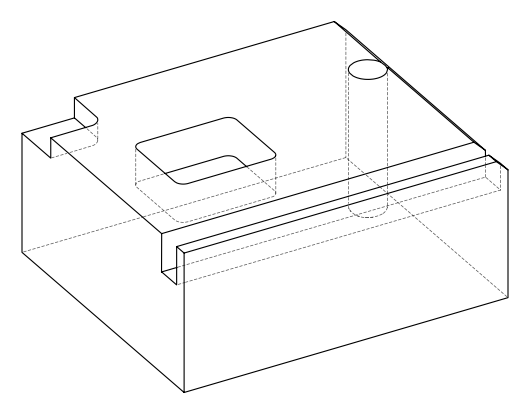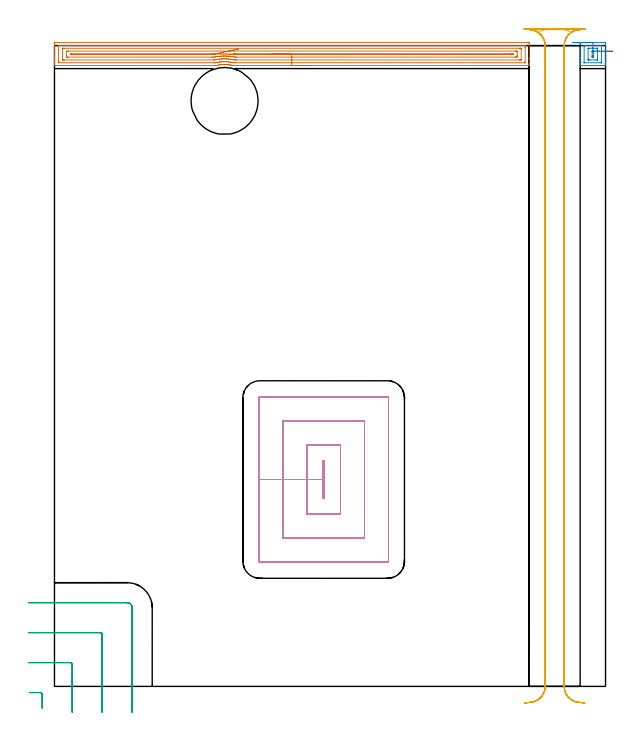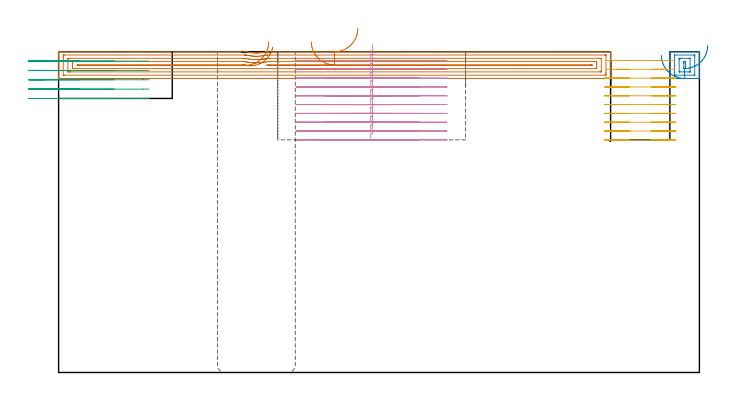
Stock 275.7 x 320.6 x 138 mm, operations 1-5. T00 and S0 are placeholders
(PLAN: 6 operations, 3 tool changes, 52 min)
(1 AREA_MILL | FG_CHAMFER_SURFACE | UGT0205_001 | 9.72 min | 16133 mm3)
(2 AREA_MILL_1 | FG_CHAMFER_SURFACE_1 | UGT0205_001 | 0.69 min | 1264 mm3)
(3 MILL_CORNER_NOTCH_RECTANGULAR | CORNER_NOTCH_RECTANGULAR | UGT0201_094 | Follow Part, ap 5, ae 75% | 2.84 min | 50331 mm3)
(4 MILL_RECTANGULAR_POCKET | POCKET_RECTANGULAR_STRAIGHT | NXT0201_012 | Follow Part, ap 4, ae 75% | 14.46 min | 300249 mm3)
(5 MILL_RECTANGULAR_SLOT | SLOT_RECTANGULAR | NXT0201_012 | Follow Part, ap 4, ae 75% | 15.28 min | 309066 mm3)
(6 MILL_THROUGH_HOLE_FROM_SOLID_MATERIAL | STEP1HOLE | NXT0201_007 | Circular | 9.01 min | 121203 mm3)
(TOOL UGT0205_001 | Chamfer Mill 20 x 3 x 45 deg. | D20 FL50 Z2)
(TOOL UGT0201_094 | End mill 20 mm | D20 FL38 Z4)
(TOOL NXT0201_012 | ENDMILL 16mm [2P460-1600-NA 1630] | D16 FL38 Z6)
(TOOL NXT0201_007 | ENDMILL 25mm [R216.25-25050GCK54P 1620] | D25 R3 FL54 Z5)
(OP 1 AREA_MILL)
G17 G21 G94 G90
T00 M6
G54
G17 G0 G90 X128.707 Y310.608 S1061 M3
G43 Z148. H0
Z147.992
G94 G1 X128.669 Z147.121 F250.
X128.555 Z146.256
X128.366 Z145.404
X128.104 Z144.572
X127.77 Z143.766
X127.367 Z142.992
X126.899 Z142.256
X126.368 Z141.564
X125.778 Z140.921
X125.135 Z140.332
X124.443 Z139.801
X123.707 Z139.332
X122.934 Z138.929
X122.128 Z138.595
X121.296 Z138.333
X120.444 Z138.144
X119.579 Z138.03
X118.707 Z137.992
X89.721 Y310.61 Z137.99
X89.349 Y310.616 Z137.981
X89.257 Y310.627 Z137.97
X89.245 Y310.629 Z137.969
X88.351 Y310.82 Z137.776
X88.011 Y310.876 Z137.718
X87.997 Y310.88 Z137.717
X87.456 Y310.972 Z137.625
X87.094 Y311.013 Z137.581
X87.014 Y311.023 Z137.572
X86.562 Y311.077 Z137.522
X86.202 Y311.096 Z137.494
X85.668 Y311.129 Z137.467
X85.431 Y311.13 Z137.462
X85.31 Z137.456
X84.774 Y311.137 Z137.458
X84.706 Y311.133 Z137.461
X84.418 Y311.117 Z137.471
X83.88 Y311.094 Z137.502
X82.986 Y311.006 Z137.593
X82.635 Y310.95 Z137.646
X82.092 Y310.866 Z137.731
X81.198 Y310.681 Z137.914
X80.878 Y310.611 Z137.988
X80.867 Y310.609 Z137.991
X80.851 Y310.608 Z137.992
X80.811 Y310.607 Z137.993
X79.965 Y310.603 Z137.997
X0.15 Y310.6 Z138.
X0.01 Y310.606 Z137.993
X0. Y310.907 Z137.692
Y311.349 Z137.25
Y311.94 Z136.655
Y314. Z134.597
Y314.586 Z134.009
Y315.175 Z133.42
Y321.349 Z127.248
X0.003 Y321.642 Z126.955
X0.009 Y322.092 Z126.506
X0.137 Y322.096 Z126.502
X0.595 Y322.1 Z126.5
X236.905
X237.337 Y322.096 Z126.502
X237.49 Y322.092 Z126.506
X237.5 Y321.935 Z126.662
Y314.586 Z134.009
Y314. Z134.597
Y313.704 Z134.893
Y311.94 Z136.655
Y311.349 Z137.25
Y311.058 Z137.541
Y310.907 Z137.693
X237.49 Y310.606 Z137.993
X237.35 Y310.6 Z138.
X118.707 Y310.608 Z137.992
X118.708 Y312.023 Z136.577
X90.575 Y312.025 Z136.575
X89.769 Y312.03 Z136.57
X89.676 Y312.032 Z136.568
X88.877 Y312.18 Z136.42
X88.58 Y312.234 Z136.366
X87.985 Y312.331 Z136.269
X87.529 Y312.392 Z136.208
X87.094 Y312.442 Z136.158
X86.536 Y312.492 Z136.108
X86.202 Y312.512 Z136.088
X85.596 Y312.539 Z136.061
X85.31 Y312.544 Z136.056
X84.698 Y312.546 Z136.054
X84.525 Y312.543 Z136.057
X84.418 Y312.538 Z136.062
X83.847 Y312.505 Z136.095
X83.527 Y312.482 Z136.118
X83.028 Y312.433 Z136.167
X82.635 Y312.392 Z136.208
X82.238 Y312.332 Z136.268
X81.743 Y312.254 Z136.346
X81.474 Y312.206 Z136.394
X80.851 Y312.085 Z136.515
X80.728 Y312.062 Z136.538
X80.563 Y312.032 Z136.568
X80.366 Y312.024 Z136.576
X79.96 Y312.018 Z136.582
X79.882 Y312.017 Z136.583
X2.379 Y312.015 Z136.585
X2.303 Y312.016 Z136.584
X2.015 Y312.021 Z136.579
X2.01 Y312.114 Z136.486
X2.003 Y312.313 Z136.287
X2.001 Y312.822 Z135.778
X2. Y313.197 Z135.403
X2.001 Y320.251 Z128.349
X2.008 Y320.627 Z127.973
X2.01 Y320.673 Z127.927
X2.025 Y320.679 Z127.921
X2.073 Y320.682 Z127.918
X2.175 Y320.684 Z127.916
X2.379 Y320.686 Z127.914
X2.454
X235.121 Y320.685 Z127.915
X235.197
X235.485 Y320.679 Z127.921
X235.49 Y320.586 Z128.014
X235.498 Y320.387 Z128.213
X235.5 Y319.878 Z128.722
Y319.503 Z129.097
X235.499 Y312.449 Z136.151
X235.492 Y312.073 Z136.527
X235.49 Y312.027 Z136.573
X235.475 Y312.021 Z136.579
X235.427 Y312.018 Z136.582
X235.325 Y312.016 Z136.584
X235.121 Y312.015 Z136.585
X235.046 Y312.014 Z136.586
X118.708 Y312.023 Z136.577
Y313.437 Z135.163
X90.928 Y313.439 Z135.161
X90.66 Y313.441 Z135.159
X90.03 Y313.446 Z135.154
X89.769 Y313.485 Z135.115
X88.955 Y313.627 Z134.973
X88.877 Y313.641 Z134.959
X88.5 Y313.704 Z134.896
X87.985 Y313.775 Z134.825
X87.903 Y313.785 Z134.815
X87.094 Y313.869 Z134.731
X86.91 Y313.886 Z134.714
X86.202 Y313.93 Z134.67
X85.962 Y313.941 Z134.659
X85.31 Y313.958 Z134.642
X85.052 Y313.959 Z134.641
X84.418 Y313.95 Z134.65
X84.179 Y313.941 Z134.659
X83.527 Y313.904 Z134.696
X83.338 Y313.891 Z134.709
X82.635 Y313.824 Z134.776
X82.526 Y313.812 Z134.788
X81.743 Y313.709 Z134.891
X81.71 Y313.704 Z134.896
X80.978 Y313.579 Z135.021
X80.851 Y313.556 Z135.044
X80.229 Y313.437 Z135.163
X79.96 Y313.435 Z135.165
X79.343 Y313.432 Z135.168
X5.054 Y313.429 Z135.171
X4.44 Y313.43 Z135.17
X4.162 Y313.433 Z135.167
X4.071 Y313.436 Z135.164
X4.01 Y313.443 Z135.157
X4.006 Y313.544 Z135.056
X4.002 Y313.704 Z134.896
X4. Y313.864 Z134.736
X4.001 Y319.156 Z129.444
X4.004 Y319.21 Z129.39
X4.01 Y319.251 Z129.349
X4.014 Y319.265 Z129.335
X4.024 Y319.267 Z129.333
X4.162 Y319.269 Z129.331
X4.775 Y319.271 Z129.329
X5.054 Y319.272 Z129.328
X232.446 Y319.271 Z129.329
X233.06 Y319.27 Z129.33
X233.338 Y319.267 Z129.333
X233.429 Y319.265 Z129.335
X233.49 Y319.257 Z129.343
X233.494 Y319.156 Z129.444
X233.498 Y318.996 Z129.604
X233.5 Y318.836 Z129.764
X233.499 Y313.544 Z135.056
X233.496 Y313.49 Z135.11
X233.49 Y313.449 Z135.151
X233.486 Y313.435 Z135.165
X233.476 Y313.434 Z135.166
X233.338 Y313.431 Z135.169
X232.724 Y313.429 Z135.171
X232.446
X118.708 Y313.437 Z135.163
Y314.851 Z133.749
X91.282 Y314.853 Z133.747
X90.66 Y314.855 Z133.745
X90.387 Y314.857 Z133.743
X90.236 Y314.861 Z133.739
X89.337 Y315.013 Z133.587
X88.877 Y315.086 Z133.514
X88.287 Y315.169 Z133.431
X87.985 Y315.205 Z133.395
X87.285 Y315.278 Z133.322
X87.094 Y315.294 Z133.306
X86.327 Y315.345 Z133.255
X86.202 Y315.35 Z133.25
X85.404 Y315.376 Z133.224
X85.31
X84.517 Y315.371 Z133.229
X84.418 Y315.368 Z133.232
X83.663 Y315.333 Z133.267
X83.527 Y315.325 Z133.275
X82.835 Y315.27 Z133.33
X82.635 Y315.25 Z133.35
X82.032 Y315.182 Z133.418
X81.743 Y315.145 Z133.455
X81.251 Y315.073 Z133.527
X80.851 Y315.01 Z133.59
X80.486 Y314.948 Z133.652
X79.96 Y314.854 Z133.746
X79.692 Y314.851 Z133.749
X79.068 Y314.846 Z133.754
X78.806
X6.838 Y314.844 Z133.756
X6.576 Y314.845 Z133.755
X6.109 Y314.85 Z133.75
X6.01 Y314.863 Z133.737
X6. Y315.468 Z133.132
X6.001 Y317.232 Z131.368
X6.006 Y317.646 Z130.954
X6.01 Y317.846 Z130.754
X6.212 Y317.85 Z130.75
X6.838 Y317.856 Z130.744
X7.097 Y317.857 Z130.743
X230.662
X230.924 Y317.855 Z130.745
X231.391 Y317.85 Z130.75
X231.49 Y317.837 Z130.763
X231.5 Y317.232 Z131.368
Y315.522 Z133.078
X231.499 Y315.468 Z133.132
X231.494 Y315.054 Z133.546
X231.49 Y314.854 Z133.746
X231.288 Y314.85 Z133.75
X230.662 Y314.845 Z133.755
X230.402 Y314.843 Z133.757
X118.708 Y314.851 Z133.749
Y316.265 Z132.335
X90.743 Y316.268 Z132.332
X90.66 Y316.27 Z132.33
X90.577 Y316.274 Z132.326
X90.441 Y316.284 Z132.316
X90.04 Y316.35 Z132.25
X89.71 Y316.408 Z132.192
X89.637 Y316.422 Z132.178
X89.577 Y316.436 Z132.164
X89.594 Y316.439 Z132.161
X89.653 Y316.443 Z132.157
X89.675
X228.879
X228.973 Y316.442 Z132.158
X229.162 Y316.439 Z132.161
X229.49 Y316.431 Z132.169
X229.491 Y316.35 Z132.25
X229.49 Y316.276 Z132.324
X229.474 Y316.264 Z132.336
X229.378 Y316.261 Z132.339
X229.253 Y316.259 Z132.341
X229.066 Y316.258 Z132.342
X228.973 Y316.257 Z132.343
X118.708 Y316.265 Z132.335
X117.836 Z132.373
X116.971 Z132.487
X116.12 Z132.675
X115.288 Z132.938
X114.482 Z133.271
X113.708 Y316.266 Z133.674
X112.972 Z134.143
X112.28 Z134.674
X111.637 Z135.263
X111.047 Z135.906
X110.516 Z136.599
X110.047 Z137.334
X109.644 Z138.108
X109.31 Z138.914
X109.048 Z139.746
X108.859 Z140.598
X108.745 Z141.463
X108.707 Z142.334
G0 X92.118 Y318.906 Z139.91
G1 X91.907 Y318.861 Z139.064
X91.626 Y318.801 Z138.241
X91.275 Y318.726 Z137.446
X90.857 Y318.637 Z136.685
X90.377 Y318.534 Z135.964
X89.836 Y318.419 Z135.289
X89.24 Y318.292 Z134.664
X88.594 Y318.154 Z134.095
X87.901 Y318.006 Z133.586
X87.167 Y317.849 Z133.141
X86.399 Y317.685 Z132.762
X85.601 Y317.515 Z132.454
X84.779 Y317.34 Z132.217
X83.941 Y317.161 Z132.055
X83.092 Y316.98 Z131.969
X82.239 Y316.797 Z131.958
X81.388 Y316.616 Z132.023
X80.546 Y316.436 Z132.164
X80.143 Y316.35 Z132.25
X79.987 Y316.323 Z132.277
X79.754 Y316.282 Z132.318
X79.658 Y316.267 Z132.333
X79.559 Y316.264 Z132.336
X79.159 Y316.26 Z132.34
X79.068
X8.527 Y316.258 Z132.342
X8.339 Y316.261 Z132.339
X8.01 Y316.269 Z132.331
X8.008 Y316.35 Z132.25
X8.01 Y316.424 Z132.176
X8.023 Y316.436 Z132.164
X8.119 Y316.44 Z132.16
X8.244 Y316.442 Z132.158
X8.433 Y316.443 Z132.157
X8.527
X80.054
X80.242 Y316.441 Z132.159
X80.546 Y316.436 Z132.164
X81.417 Y316.423 Z132.215
X82.28 Y316.41 Z132.342
X83.129 Y316.397 Z132.544
X83.957 Y316.384 Z132.819
X84.757 Y316.372 Z133.165
X85.525 Y316.361 Z133.579
X86.253 Y316.35 Z134.059
X86.937 Y316.339 Z134.601
X87.571 Y316.329 Z135.2
X88.151 Y316.321 Z135.852
X88.671 Y316.313 Z136.552
X89.129 Y316.306 Z137.295
X89.52 Y316.3 Z138.075
X89.841 Y316.295 Z138.886
X90.091 Y316.291 Z139.721
X90.267 Y316.289 Z140.576
X90.367 Y316.287 Z141.442
X90.392 Z142.315
G0 Z148.
M5
M2
(OP 2 AREA_MILL_1)
G17 G21 G94 G90
T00 M6
G54
G17 G0 G90 X259.35 Y322.1 S1061 M3
G43 Z148. H0
Z136.5
G94 G1 X259.388 Z135.628 F250.
X259.502 Z134.763
X259.691 Z133.912
X259.953 Z133.08
X260.287 Z132.274
X260.69 Z131.5
X261.158 Z130.764
X261.69 Z130.072
X262.279 Z129.429
X262.922 Z128.839
X263.614 Z128.308
X264.35 Z127.84
X265.124 Z127.437
X265.93 Z127.103
X266.762 Z126.841
X267.613 Z126.652
X268.478 Z126.538
X269.35 Z126.5
X275.133
X275.565 Y322.095 Z126.502
X275.69 Y322.091 Z126.505
X275.7 Y321.962 Z126.635
Y314.586 Z134.008
Y313.946 Z134.651
Y313.704 Z134.893
Y313.064 Z135.533
Y312.822 Z135.774
Y312.338 Z136.261
X275.699 Y310.85 Z137.749
X275.69 Y310.606 Z137.992
X275.578 Y310.6 Z138.
X263.122
X263.01 Y310.606 Z137.992
X263. Y310.851 Z137.747
Y312.338 Z136.261
Y312.822 Z135.774
Y313.064 Z135.533
Y313.704 Z134.893
Y313.946 Z134.651
Y314.586 Z134.008
Y321.08 Z127.517
X263.004 Y321.642 Z126.955
X263.009 Y322.091 Z126.505
X263.11 Y322.095 Z126.503
X263.567 Y322.1 Z126.5
X269.35
Y320.686 Z127.914
X273.428
X273.572 Y320.685 Z127.915
X273.644 Y320.684 Z127.916
X273.678 Y320.682 Z127.918
X273.689 Y320.679 Z127.921
X273.691 Y320.671 Z127.929
X273.696 Y320.593 Z128.007
X273.699 Y320.417 Z128.183
X273.7 Y312.479 Z136.121
X273.696 Y312.136 Z136.464
X273.691 Y312.038 Z136.562
X273.688 Y312.02 Z136.58
X273.683 Y312.018 Z136.582
X273.659 Y312.016 Z136.584
X273.557 Y312.015 Z136.585
X273.354 Y312.014 Z136.586
X265.128 Y312.015 Z136.585
X265.056 Y312.016 Z136.584
X265.022 Y312.018 Z136.582
X265.011 Y312.021 Z136.579
X265.009 Y312.029 Z136.571
X265.004 Y312.107 Z136.493
X265. Y312.283 Z136.317
Y320.221 Z128.379
X265.004 Y320.564 Z128.036
X265.009 Y320.662 Z127.938
X265.012 Y320.68 Z127.92
X265.017 Y320.682 Z127.918
X265.041 Y320.684 Z127.916
X265.143 Y320.685 Z127.915
X265.346 Y320.686 Z127.914
X269.35
Y319.272 Z129.328
X271.296
X271.574 Y319.271 Z129.329
X271.644 Y319.27 Z129.33
X271.677 Y319.268 Z129.332
X271.687 Y319.266 Z129.334
X271.691 Y319.244 Z129.356
X271.699 Y319.119 Z129.481
Y313.581 Z135.019
X271.691 Y313.456 Z135.144
X271.687 Y313.434 Z135.166
X271.677 Y313.432 Z135.168
X271.644 Y313.43 Z135.17
X271.574 Y313.429 Z135.171
X270.963 Y313.428 Z135.172
X268.015
X267.403 Y313.429 Z135.171
X267.126 Y313.431 Z135.169
X267.034 Y313.434 Z135.166
X267.01 Y313.436 Z135.164
X267.005 Y313.497 Z135.103
X267.002 Y313.58 Z135.02
X267. Y313.704 Z134.896
Y313.829 Z134.771
X267.001 Y319.119 Z129.481
X267.009 Y319.244 Z129.356
X267.013 Y319.266 Z129.334
X267.023 Y319.268 Z129.332
X267.056 Y319.27 Z129.33
X267.126 Y319.271 Z129.329
X267.737 Y319.272 Z129.328
X269.35
X269.341 Y317.856 Z130.744
X269.616 Y317.854 Z130.746
X269.665 Y317.852 Z130.748
X269.69 Y317.849 Z130.751
X269.692 Y317.814 Z130.786
X269.696 Y317.652 Z130.948
X269.7 Y317.326 Z131.274
Y317.232 Z131.368
Y315.468 Z133.132
X269.699 Y315.121 Z133.479
X269.697 Y314.948 Z133.652
X269.692 Y314.862 Z133.738
X269.689 Y314.848 Z133.752
X269.685 Y314.846 Z133.754
X269.665 Y314.844 Z133.756
X269.535 Y314.843 Z133.757
X269.084 Y314.846 Z133.754
X269.035 Y314.848 Z133.752
X269.01 Y314.851 Z133.749
X269.008 Y314.886 Z133.714
X269.004 Y315.048 Z133.552
X269. Y315.374 Z133.226
Y315.468 Z133.132
Y317.297 Z131.303
X269.005 Y317.658 Z130.942
X269.01 Y317.838 Z130.762
X269.015 Y317.851 Z130.749
X269.04 Y317.853 Z130.747
X269.092 Y317.856 Z130.744
X269.164 Y317.857 Z130.743
X269.341 Y317.856 Z130.744
X270.212 Y317.85 Z130.788
X271.076 Y317.845 Z130.907
X271.927 Y317.839 Z131.101
X272.757 Y317.834 Z131.369
X273.561 Y317.829 Z131.708
X274.332 Y317.824 Z132.116
X275.065 Y317.819 Z132.589
X275.754 Y317.815 Z133.125
X276.393 Y317.811 Z133.718
X276.978 Y317.807 Z134.365
X277.505 Y317.804 Z135.061
X277.969 Y317.801 Z135.799
X278.367 Y317.798 Z136.576
X278.696 Y317.796 Z137.384
X278.953 Y317.795 Z138.217
X279.136 Y317.793 Z139.07
X279.244 Z139.936
X279.277 Z140.808
G0 Z148.
M5
M2
(OP 3 MILL_CORNER_NOTCH_RECTANGULAR)
G17 G21 G94 G90
T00 M6
G54
G17 G0 G90 X-6.1 Y-10.924 S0 M3
G43 Z148. H0
Z133.98
G94 G1 Y-7.924 F250.
Y-4.095 F500.
G3 X-7.095 Y-3.1 R1.
G1 X-9.507
X-12.507 F250.
G0 Z148.
X8.9 Y-13.
Z133.98
G1 Y-10.
Y10.904 F500.
G3 X7.904 Y11.9 R1.
G1 X-10.
X-13. F250.
G0 Z148.
X23.9 Y-13.
Z133.98
G1 Y-10.
Y25.904 F500.
G3 X22.904 Y26.9 R1.
G1 X-10.
X-13. F250.
G0 Z148.
X38.9 Y-13.
Z133.98
G1 Y-10.
Y39.3 F500.
G3 X36.3 Y41.9 R2.6
G1 X-10.
X-13. F250.
G0 Z148.
X-6.1 Y-10.924
Z129.96
G1 Y-7.924
Y-4.095 F500.
G3 X-7.095 Y-3.1 R1.
G1 X-9.507
X-12.507 F250.
G0 Z148.
X8.9 Y-13.
Z129.96
G1 Y-10.
Y10.904 F500.
G3 X7.904 Y11.9 R1.
G1 X-10.
X-13. F250.
G0 Z148.
X23.9 Y-13.
Z129.96
G1 Y-10.
Y25.904 F500.
G3 X22.904 Y26.9 R1.
G1 X-10.
X-13. F250.
G0 Z148.
X38.9 Y-13.
Z129.96
G1 Y-10.
Y39.3 F500.
G3 X36.3 Y41.9 R2.6
G1 X-10.
X-13. F250.
G0 Z148.
X-6.1 Y-10.924
Z125.94
G1 Y-7.924
Y-4.095 F500.
G3 X-7.095 Y-3.1 R1.
G1 X-9.507
X-12.507 F250.
G0 Z148.
X8.9 Y-13.
Z125.94
G1 Y-10.
Y10.904 F500.
G3 X7.904 Y11.9 R1.
G1 X-10.
X-13. F250.
G0 Z148.
X23.9 Y-13.
Z125.94
G1 Y-10.
Y25.904 F500.
G3 X22.904 Y26.9 R1.
G1 X-10.
X-13. F250.
G0 Z148.
X38.9 Y-13.
Z125.94
G1 Y-10.
Y39.3 F500.
G3 X36.3 Y41.9 R2.6
G1 X-10.
X-13. F250.
G0 Z148.
X-6.1 Y-10.924
Z121.92
G1 Y-7.924
Y-4.095 F500.
G3 X-7.095 Y-3.1 R1.
G1 X-9.507
X-12.507 F250.
G0 Z148.
X8.9 Y-13.
Z121.92
G1 Y-10.
Y10.904 F500.
G3 X7.904 Y11.9 R1.
G1 X-10.
X-13. F250.
G0 Z148.
X23.9 Y-13.
Z121.92
G1 Y-10.
Y25.904 F500.
G3 X22.904 Y26.9 R1.
G1 X-10.
X-13. F250.
G0 Z148.
X38.9 Y-13.
Z121.92
G1 Y-10.
Y39.3 F500.
G3 X36.3 Y41.9 R2.6
G1 X-10.
X-13. F250.
G0 Z148.
X-6.1 Y-10.924
Z117.9
G1 Y-7.924
Y-4.095 F500.
G3 X-7.095 Y-3.1 R1.
G1 X-9.507
X-12.507 F250.
G0 Z148.
X8.9 Y-13.
Z117.9
G1 Y-10.
Y10.904 F500.
G3 X7.904 Y11.9 R1.
G1 X-10.
X-13. F250.
G0 Z148.
X23.9 Y-13.
Z117.9
G1 Y-10.
Y25.904 F500.
G3 X22.904 Y26.9 R1.
G1 X-10.
X-13. F250.
G0 Z148.
X38.9 Y-13.
Z117.9
G1 Y-10.
Y39.3 F500.
G3 X36.3 Y41.9 R2.6
G1 X-10.
X-13. F250.
G0 Z148.
M5
M2
(OP 4 MILL_RECTANGULAR_POCKET)
G17 G21 G94 G90
T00 M6
G54
G17 G0 G90 X135.1 Y97.759 S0 M3
G43 Z148. H1
Z141.
G94 G1 Y112.9 Z136.943 F250.
X134.3 Z136.729
Y103.5 Z134.21
Y94.1 F500.
X135.1
Y112.9
X134.3
Y103.5
X126.3
Y86.1
X143.1
Y120.9
X126.3
Y103.5
X114.3
Y74.1
X155.1
Y132.9
X114.3
Y103.5
X102.3
Y62.6
G3 X102.8 Y62.1 R0.5
G1 X166.6
G3 X167.1 Y62.6 R0.5
G1 Y144.4
G3 X166.6 Y144.9 R0.5
G1 X102.8
G3 X102.3 Y144.4 R0.5
G1 Y103.5
Y102.5
G0 X135.1 Y97.759 Z137.21
G1 Y112.9 Z133.153 F250.
X134.3 Z132.939
Y103.5 Z130.42
Y94.1 F500.
X135.1
Y112.9
X134.3
Y103.5
X126.3
Y86.1
X143.1
Y120.9
X126.3
Y103.5
X114.3
Y74.1
X155.1
Y132.9
X114.3
Y103.5
X102.3
Y62.6
G3 X102.8 Y62.1 R0.5
G1 X166.6
G3 X167.1 Y62.6 R0.5
G1 Y144.4
G3 X166.6 Y144.9 R0.5
G1 X102.8
G3 X102.3 Y144.4 R0.5
G1 Y103.5
Y102.5
G0 X135.1 Y97.759 Z133.42
G1 Y112.9 Z129.363 F250.
X134.3 Z129.149
Y103.5 Z126.63
Y94.1 F500.
X135.1
Y112.9
X134.3
Y103.5
X126.3
Y86.1
X143.1
Y120.9
X126.3
Y103.5
X114.3
Y74.1
X155.1
Y132.9
X114.3
Y103.5
X102.3
Y62.6
G3 X102.8 Y62.1 R0.5
G1 X166.6
G3 X167.1 Y62.6 R0.5
G1 Y144.4
G3 X166.6 Y144.9 R0.5
G1 X102.8
G3 X102.3 Y144.4 R0.5
G1 Y103.5
Y102.5
G0 X135.1 Y97.759 Z129.63
G1 Y112.9 Z125.573 F250.
X134.3 Z125.359
Y103.5 Z122.84
Y94.1 F500.
X135.1
Y112.9
X134.3
Y103.5
X126.3
Y86.1
X143.1
Y120.9
X126.3
Y103.5
X114.3
Y74.1
X155.1
Y132.9
X114.3
Y103.5
X102.3
Y62.6
G3 X102.8 Y62.1 R0.5
G1 X166.6
G3 X167.1 Y62.6 R0.5
G1 Y144.4
G3 X166.6 Y144.9 R0.5
G1 X102.8
G3 X102.3 Y144.4 R0.5
G1 Y103.5
Y102.5
G0 X135.1 Y97.759 Z125.84
G1 Y112.9 Z121.783 F250.
X134.3 Z121.569
Y103.5 Z119.05
Y94.1 F500.
X135.1
Y112.9
X134.3
Y103.5
X126.3
Y86.1
X143.1
Y120.9
X126.3
Y103.5
X114.3
Y74.1
X155.1
Y132.9
X114.3
Y103.5
X102.3
Y62.6
G3 X102.8 Y62.1 R0.5
G1 X166.6
G3 X167.1 Y62.6 R0.5
G1 Y144.4
G3 X166.6 Y144.9 R0.5
G1 X102.8
G3 X102.3 Y144.4 R0.5
G1 Y103.5
Y102.5
G0 X135.1 Y97.759 Z122.05
G1 Y112.9 Z117.993 F250.
X134.3 Z117.779
Y103.5 Z115.26
Y94.1 F500.
X135.1
Y112.9
X134.3
Y103.5
X126.3
Y86.1
X143.1
Y120.9
X126.3
Y103.5
X114.3
Y74.1
X155.1
Y132.9
X114.3
Y103.5
X102.3
Y62.6
G3 X102.8 Y62.1 R0.5
G1 X166.6
G3 X167.1 Y62.6 R0.5
G1 Y144.4
G3 X166.6 Y144.9 R0.5
G1 X102.8
G3 X102.3 Y144.4 R0.5
G1 Y103.5
Y102.5
G0 X135.1 Y97.759 Z118.26
G1 Y112.9 Z114.203 F250.
X134.3 Z113.989
Y103.5 Z111.47
Y94.1 F500.
X135.1
Y112.9
X134.3
Y103.5
X126.3
Y86.1
X143.1
Y120.9
X126.3
Y103.5
X114.3
Y74.1
X155.1
Y132.9
X114.3
Y103.5
X102.3
Y62.6
G3 X102.8 Y62.1 R0.5
G1 X166.6
G3 X167.1 Y62.6 R0.5
G1 Y144.4
G3 X166.6 Y144.9 R0.5
G1 X102.8
G3 X102.3 Y144.4 R0.5
G1 Y103.5
Y102.5
G0 X135.1 Y97.759 Z114.47
G1 Y112.9 Z110.413 F250.
X134.3 Z110.199
Y103.5 Z107.68
Y94.1 F500.
X135.1
Y112.9
X134.3
Y103.5
X126.3
Y86.1
X143.1
Y120.9
X126.3
Y103.5
X114.3
Y74.1
X155.1
Y132.9
X114.3
Y103.5
X102.3
Y62.6
G3 X102.8 Y62.1 R0.5
G1 X166.6
G3 X167.1 Y62.6 R0.5
G1 Y144.4
G3 X166.6 Y144.9 R0.5
G1 X102.8
G3 X102.3 Y144.4 R0.5
G1 Y103.5
Y102.5
G0 X135.1 Y97.759 Z110.68
G1 Y112.9 Z106.623 F250.
X134.3 Z106.409
Y103.5 Z103.89
Y94.1 F500.
X135.1
Y112.9
X134.3
Y103.5
X126.3
Y86.1
X143.1
Y120.9
X126.3
Y103.5
X114.3
Y74.1
X155.1
Y132.9
X114.3
Y103.5
X102.3
Y62.6
G3 X102.8 Y62.1 R0.5
G1 X166.6
G3 X167.1 Y62.6 R0.5
G1 Y144.4
G3 X166.6 Y144.9 R0.5
G1 X102.8
G3 X102.3 Y144.4 R0.5
G1 Y103.5
Y102.5
G0 X135.1 Y97.759 Z106.89
G1 Y112.9 Z102.833 F250.
X134.3 Z102.619
Y103.5 Z100.1
Y94.1 F500.
X135.1
Y112.9
X134.3
Y103.5
X126.3
Y86.1
X143.1
Y120.9
X126.3
Y103.5
X114.3
Y74.1
X155.1
Y132.9
X114.3
Y103.5
X102.3
Y62.6
G3 X102.8 Y62.1 R0.5
G1 X166.6
G3 X167.1 Y62.6 R0.5
G1 Y144.4
G3 X166.6 Y144.9 R0.5
G1 X102.8
G3 X102.3 Y144.4 R0.5
G1 Y103.5
Y102.5
G0 Z148.
M5
M2
(OP 5 MILL_RECTANGULAR_SLOT)
G17 G21 G94 G90
T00 M6
G54
G17 G0 G90 X265.297 Y-8.23 S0 M3
G43 Z148. H1
Z134.21
G94 G1 X262.308 Y-7.97 F250.
G2 X255. Y0. R8. F500.
G1 Y320.6
G2 X258.458 Y327.186 R8.
G3 X253.926 Y328.6 R8.
G1 X246.58
G3 X242.045 Y327.184 R8.
G2 X245.5 Y320.6 R8.
G1 Y0.
G2 X238.192 Y-7.97 R8.
G1 X235.203 Y-8.23 F250.
G0 X265.297 Z130.42
G1 X262.308 Y-7.97
G2 X255. Y0. R8. F500.
G1 Y320.6
G2 X260.347 Y328.147 R8.
G1 X260.357 Y328.176
G3 X257.796 Y328.6 R8.
G1 X242.718
G3 X240.15 Y328.173 R8.
G1 X240.16 Y328.145
G2 X245.5 Y320.6 R8.
G1 Y0.
G2 X238.192 Y-7.97 R8.
G1 X235.203 Y-8.23 F250.
G0 X265.297 Z126.63
G1 X262.308 Y-7.97
G2 X255. Y0. R8. F500.
G1 Y320.6
G2 X262.32 Y328.571 R8.
G1 X265.31 Y328.826 F250.
X235.117 Y328.805
X238.108 Y328.577
G2 X245.5 Y320.6 R8. F500.
G1 Y0.
G2 X238.192 Y-7.97 R8.
G1 X235.203 Y-8.23 F250.
G0 X265.297 Z122.84
G1 X262.308 Y-7.97
G2 X255. Y0. R8. F500.
G1 Y320.6
G2 X262.6 Y328.59 R8.
G1 X265.596 Y328.74 F250.
X234.904
X237.9 Y328.59
G2 X245.5 Y320.6 R8. F500.
G1 Y0.
G2 X238.192 Y-7.97 R8.
G1 X235.203 Y-8.23 F250.
G0 X265.297 Z119.05
G1 X262.308 Y-7.97
G2 X255. Y0. R8. F500.
G1 Y320.6
G2 X262.6 Y328.59 R8.
G1 X265.596 Y328.74 F250.
X234.904
X237.9 Y328.59
G2 X245.5 Y320.6 R8. F500.
G1 Y0.
G2 X238.192 Y-7.97 R8.
G1 X235.203 Y-8.23 F250.
G0 X265.297 Z115.26
G1 X262.308 Y-7.97
G2 X255. Y0. R8. F500.
G1 Y320.6
G2 X262.6 Y328.59 R8.
G1 X265.596 Y328.74 F250.
X234.904
X237.9 Y328.59
G2 X245.5 Y320.6 R8. F500.
G1 Y0.
G2 X238.192 Y-7.97 R8.
G1 X235.203 Y-8.23 F250.
G0 X265.297 Z111.47
G1 X262.308 Y-7.97
G2 X255. Y0. R8. F500.
G1 Y320.6
G2 X262.6 Y328.59 R8.
G1 X265.596 Y328.74 F250.
X234.904
X237.9 Y328.59
G2 X245.5 Y320.6 R8. F500.
G1 Y0.
G2 X238.192 Y-7.97 R8.
G1 X235.203 Y-8.23 F250.
G0 X265.297 Z107.68
G1 X262.308 Y-7.97
G2 X255. Y0. R8. F500.
G1 Y320.6
G2 X262.6 Y328.59 R8.
G1 X265.596 Y328.74 F250.
X234.904
X237.9 Y328.59
G2 X245.5 Y320.6 R8. F500.
G1 Y0.
G2 X238.192 Y-7.97 R8.
G1 X235.203 Y-8.23 F250.
G0 X265.297 Z103.89
G1 X262.308 Y-7.97
G2 X255. Y0. R8. F500.
G1 Y320.6
G2 X262.6 Y328.59 R8.
G1 X265.596 Y328.74 F250.
X234.904
X237.9 Y328.59
G2 X245.5 Y320.6 R8. F500.
G1 Y0.
G2 X238.192 Y-7.97 R8.
G1 X235.203 Y-8.23 F250.
G0 X265.297 Z100.1
G1 X262.308 Y-7.97
G2 X255. Y0. R8. F500.
G1 Y320.6
G2 X262.6 Y328.59 R8.
G1 X265.596 Y328.74 F250.
X234.904
X237.9 Y328.59
G2 X245.5 Y320.6 R8. F500.
G1 Y0.
G2 X238.192 Y-7.97 R8.
G1 X235.203 Y-8.23 F250.
G0 Z148.
M5
M2
